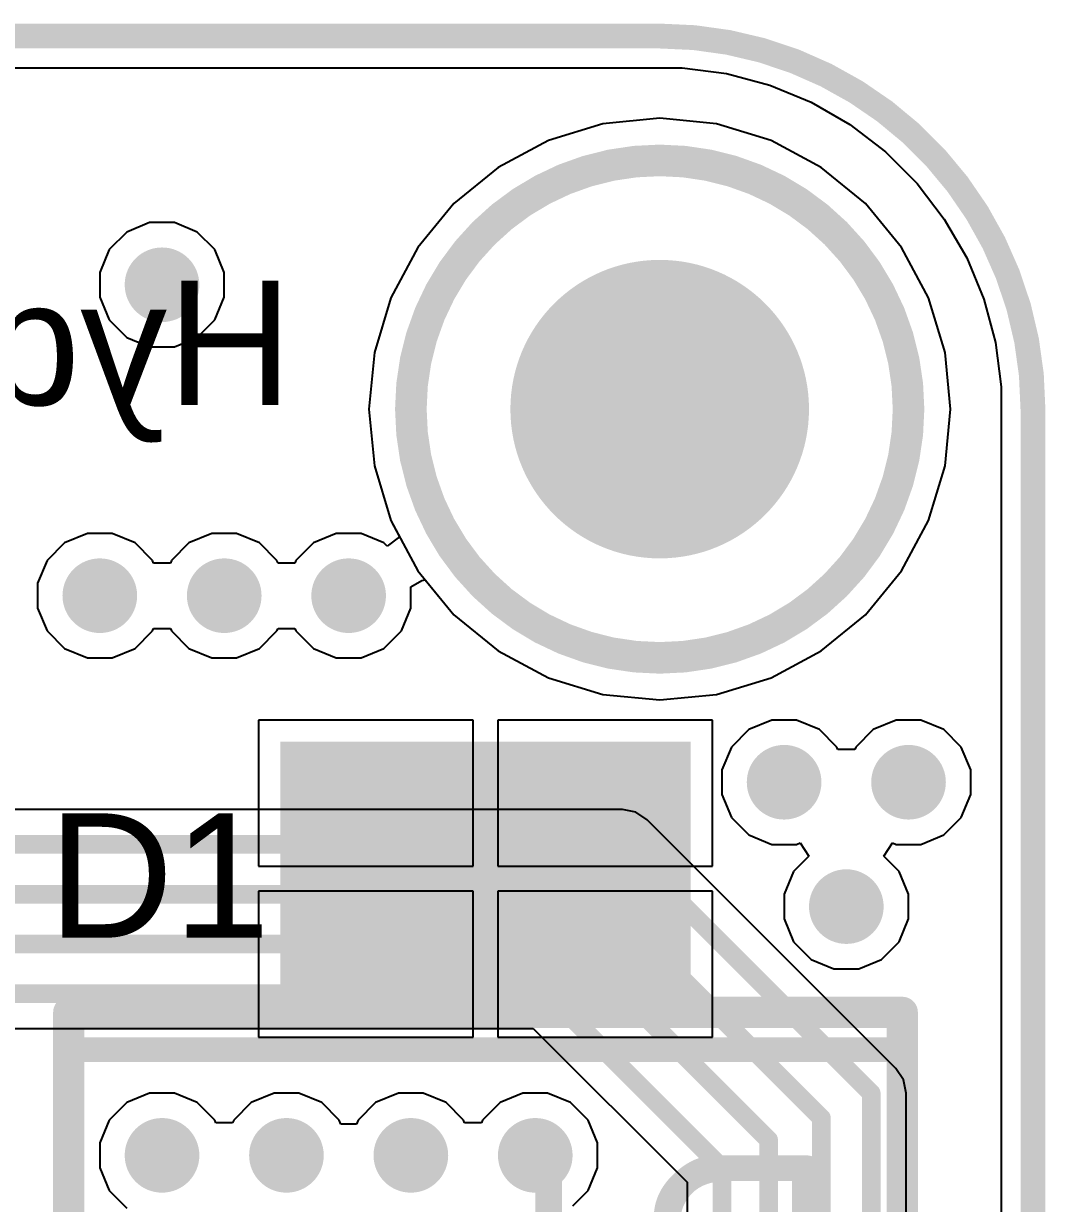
# Model space of a CAD drawing. Header units: inches. Extents: x -1.9 to 51.5, y -1.6 to 35.1.
# Drawn here: x 41.89 to 50.1, y 25.61 to 35.1 of the extents above; entities that cross this region are included whole.
import ezdxf

# ---------------------------------------------------------------- set-up
doc = ezdxf.new("R2010")
doc.units = ezdxf.units.IN
for name, color, linetype in [('Board Shape', 56, 'Continuous'), ('Bottom Layer', 76, 'Continuous'), ('Bottom Layer 1', 5, 'Continuous'), ('Bottom Overlay', 54, 'Continuous'), ('Bottom Solder', 6, 'Continuous'), ('Keep-Out Layer', 6, 'Continuous'), ('Mechanical 13', 56, 'Continuous'), ('Pad Holes', 156, 'Continuous'), ('Top Layer', 16, 'Continuous'), ('Top Layer 1', 1, 'Continuous'), ('Top Overlay', 2, 'Continuous'), ('Top Paste', 8, 'Continuous'), ('Top Solder', 216, 'Continuous'), ('Via Holes', 16, 'Continuous')]:
    doc.layers.add(name, color=color, linetype=linetype)
doc.styles.add('Arial', font='', dxfattribs={"height": 0.2})
doc.styles.add('GOST type B', font='', dxfattribs={"height": 0.2})
doc.styles.get('Arial').set_extended_font_data('Arial')
doc.styles.get('GOST type B').set_extended_font_data('GOST type B')

# ---------------------------------------------------------------- blocks, each defined once
blk = doc.blocks.new('SOT223_175')
at = {"layer": 'Top Layer 1'}
for points in [[(-4, 1.85), (-4, 2.75), (-1.85, 2.75), (-1.85, 1.85)], [(1.85, -1.625), (1.85, 1.625), (4, 1.625), (4, -1.625)], [(-4, -0.45), (-4, 0.45), (-1.85, 0.45), (-1.85, -0.45)], [(-4, -2.75), (-4, -1.85), (-1.85, -1.85), (-1.85, -2.75)]]:
    blk.add_hatch(color=1, dxfattribs=at).paths.add_polyline_path(points)
at = {"layer": 'Top Paste'}
for points in [[(-4, 1.85), (-4, 2.75), (-1.85, 2.75), (-1.85, 1.85)], [(1.85, -1.625), (1.85, 1.625), (4, 1.625), (4, -1.625)], [(-4, -0.45), (-4, 0.45), (-1.85, 0.45), (-1.85, -0.45)], [(-4, -2.75), (-4, -1.85), (-1.85, -1.85), (-1.85, -2.75)]]:
    blk.add_hatch(color=8, dxfattribs=at).paths.add_polyline_path(points)
at = {"layer": 'Top Solder'}
for points in [[(-4.025, 1.825), (-4.025, 2.775), (-1.825, 2.775), (-1.825, 1.825)], [(1.825, -1.65), (1.825, 1.65), (4.025, 1.65), (4.025, -1.65)], [(-4.025, -0.475), (-4.025, 0.475), (-1.825, 0.475), (-1.825, -0.475)], [(-4.025, -2.775), (-4.025, -1.825), (-1.825, -1.825), (-1.825, -2.775)]]:
    blk.add_hatch(color=216, dxfattribs=at).paths.add_polyline_path(points)
at = {"layer": 'Mechanical 13'}
for points in [[(-1.85, 3.35, 0.25, 0.25, 0), (1.85, 3.35, 0.25, 0.25, 0)], [(-1.85, 3.35, 0.25, 0.25, 0), (-1.85, -3.35, 0.25, 0.25, 0)], [(1.85, 3.35, 0.25, 0.25, 0), (1.85, -3.35, 0.25, 0.25, 0)], [(-1.85, -3.35, 0.25, 0.25, 0), (1.85, -3.35, 0.25, 0.25, 0)]]:
    blk.add_lwpolyline(points, format="xyseb", dxfattribs=at)
for points in [[(-1.9125, 3.35, 0.125, 0.125, 1), (-1.7875, 3.35, 0.125, 0.125, 1)], [(-1.9125, 3.35, 0.125, 0.125, 1), (-1.7875, 3.35, 0.125, 0.125, 1)], [(1.7875, 3.35, 0.125, 0.125, 1), (1.9125, 3.35, 0.125, 0.125, 1)], [(1.7875, 3.35, 0.125, 0.125, 1), (1.9125, 3.35, 0.125, 0.125, 1)], [(-1.9125, -3.35, 0.125, 0.125, 1), (-1.7875, -3.35, 0.125, 0.125, 1)], [(-1.9125, -3.35, 0.125, 0.125, 1), (-1.7875, -3.35, 0.125, 0.125, 1)], [(1.7875, -3.35, 0.125, 0.125, 1), (1.9125, -3.35, 0.125, 0.125, 1)], [(1.7875, -3.35, 0.125, 0.125, 1), (1.9125, -3.35, 0.125, 0.125, 1)]]:
    blk.add_lwpolyline(points, format="xyseb", close=True, dxfattribs=at)
at = {"layer": 'Top Overlay'}
for points in [[(-2.8, 3.3, 0.25, 0.25, 1), (-3.05, 3.3, 0.25, 0.25, 1)], [(-3.1125, 3.3, 0.125, 0.125, 1), (-2.9875, 3.3, 0.125, 0.125, 1)], [(-2.8625, 3.3, 0.125, 0.125, 1), (-2.7375, 3.3, 0.125, 0.125, 1)], [(-1.6, 3.35, 0.1, 0.1, 1), (-1.5, 3.35, 0.1, 0.1, 1)], [(-1.6, 3.35, 0.1, 0.1, 1), (-1.5, 3.35, 0.1, 0.1, 1)], [(1.5, 3.35, 0.1, 0.1, 1), (1.6, 3.35, 0.1, 0.1, 1)], [(1.5, 3.35, 0.1, 0.1, 1), (1.6, 3.35, 0.1, 0.1, 1)], [(-1.6, -3.35, 0.1, 0.1, 1), (-1.5, -3.35, 0.1, 0.1, 1)], [(-1.6, -3.35, 0.1, 0.1, 1), (-1.5, -3.35, 0.1, 0.1, 1)], [(1.5, -3.35, 0.1, 0.1, 1), (1.6, -3.35, 0.1, 0.1, 1)], [(1.5, -3.35, 0.1, 0.1, 1), (1.6, -3.35, 0.1, 0.1, 1)]]:
    blk.add_lwpolyline(points, format="xyseb", close=True, dxfattribs=at)
for points in [[(-1.55, 3.35, 0.2, 0.2, 0), (1.55, 3.35, 0.2, 0.2, 0)], [(-1.55, 3.35, 0.2, 0.2, 0), (-1.55, -3.35, 0.2, 0.2, 0)], [(1.55, 3.35, 0.2, 0.2, 0), (1.55, -3.35, 0.2, 0.2, 0)], [(-1.55, -3.35, 0.2, 0.2, 0), (1.55, -3.35, 0.2, 0.2, 0)]]:
    blk.add_lwpolyline(points, format="xyseb", dxfattribs=at)
at = {"layer": 'Mechanical 13', "style": 'GOST type B'}
blk.add_text('D1', height=2.15, rotation=90, dxfattribs=at).set_placement((0.7, -2.9))

msp = doc.modelspace()

# ---------------------------------------------------------------- hatches: boundary and pattern name
at = {"layer": 'Bottom Layer'}
h = msp.add_hatch(color=76, dxfattribs=at)
edge = h.paths.add_edge_path()
edge.add_arc((43, 33), 0.3, 0, 360)
h = msp.add_hatch(color=76, dxfattribs=at)
edge = h.paths.add_edge_path()
edge.add_arc((42.5, 30.5), 0.3, 0, 360)
h = msp.add_hatch(color=76, dxfattribs=at)
edge = h.paths.add_edge_path()
edge.add_arc((43.5, 30.5), 0.3, 0, 360)
h = msp.add_hatch(color=76, dxfattribs=at)
edge = h.paths.add_edge_path()
edge.add_arc((44.5, 30.5), 0.3, 0, 360)
h = msp.add_hatch(color=76, dxfattribs=at)
edge = h.paths.add_edge_path()
edge.add_arc((48, 29), 0.3, 0, 360)
h = msp.add_hatch(color=76, dxfattribs=at)
edge = h.paths.add_edge_path()
edge.add_arc((49, 29), 0.3, 0, 360)
h = msp.add_hatch(color=76, dxfattribs=at)
edge = h.paths.add_edge_path()
edge.add_arc((48.5, 28), 0.3, 0, 360)
h = msp.add_hatch(color=76, dxfattribs=at)
edge = h.paths.add_edge_path()
edge.add_arc((43, 26), 0.3, 0, 360)
h = msp.add_hatch(color=76, dxfattribs=at)
edge = h.paths.add_edge_path()
edge.add_arc((44, 26), 0.3, 0, 360)
h = msp.add_hatch(color=76, dxfattribs=at)
edge = h.paths.add_edge_path()
edge.add_arc((45, 26), 0.3, 0, 360)
h = msp.add_hatch(color=76, dxfattribs=at)
edge = h.paths.add_edge_path()
edge.add_arc((46, 26), 0.3, 0, 360)
at = {"layer": 'Bottom Layer 1'}
h = msp.add_hatch(color=5, dxfattribs=at)
edge = h.paths.add_edge_path()
edge.add_arc((43, 33), 0.3, 0, 360)
h = msp.add_hatch(color=5, dxfattribs=at)
edge = h.paths.add_edge_path()
edge.add_arc((42.5, 30.5), 0.3, 0, 360)
h = msp.add_hatch(color=5, dxfattribs=at)
edge = h.paths.add_edge_path()
edge.add_arc((43.5, 30.5), 0.3, 0, 360)
h = msp.add_hatch(color=5, dxfattribs=at)
edge = h.paths.add_edge_path()
edge.add_arc((44.5, 30.5), 0.3, 0, 360)
h = msp.add_hatch(color=5, dxfattribs=at)
edge = h.paths.add_edge_path()
edge.add_arc((48, 29), 0.3, 0, 360)
h = msp.add_hatch(color=5, dxfattribs=at)
edge = h.paths.add_edge_path()
edge.add_arc((49, 29), 0.3, 0, 360)
h = msp.add_hatch(color=5, dxfattribs=at)
edge = h.paths.add_edge_path()
edge.add_arc((48.5, 28), 0.3, 0, 360)
h = msp.add_hatch(color=5, dxfattribs=at)
edge = h.paths.add_edge_path()
edge.add_arc((43, 26), 0.3, 0, 360)
h = msp.add_hatch(color=5, dxfattribs=at)
edge = h.paths.add_edge_path()
edge.add_arc((44, 26), 0.3, 0, 360)
h = msp.add_hatch(color=5, dxfattribs=at)
edge = h.paths.add_edge_path()
edge.add_arc((45, 26), 0.3, 0, 360)
h = msp.add_hatch(color=5, dxfattribs=at)
edge = h.paths.add_edge_path()
edge.add_arc((46, 26), 0.3, 0, 360)
at = {"layer": 'Bottom Solder'}
h = msp.add_hatch(color=6, dxfattribs=at)
edge = h.paths.add_edge_path()
edge.add_arc((47, 32), 1.2, 0, 360)
at = {"layer": 'Pad Holes'}
h = msp.add_hatch(color=7, dxfattribs=at)
edge = h.paths.add_edge_path()
edge.add_arc((47, 32), 1.1, 0, 360)
at = {"layer": 'Top Layer'}
h = msp.add_hatch(color=16, dxfattribs=at)
edge = h.paths.add_edge_path()
edge.add_arc((43, 33), 0.3, 0, 360)
h = msp.add_hatch(color=16, dxfattribs=at)
edge = h.paths.add_edge_path()
edge.add_arc((42.5, 30.5), 0.3, 0, 360)
h = msp.add_hatch(color=16, dxfattribs=at)
edge = h.paths.add_edge_path()
edge.add_arc((43.5, 30.5), 0.3, 0, 360)
h = msp.add_hatch(color=16, dxfattribs=at)
edge = h.paths.add_edge_path()
edge.add_arc((44.5, 30.5), 0.3, 0, 360)
h = msp.add_hatch(color=16, dxfattribs=at)
edge = h.paths.add_edge_path()
edge.add_arc((48, 29), 0.3, 0, 360)
h = msp.add_hatch(color=16, dxfattribs=at)
edge = h.paths.add_edge_path()
edge.add_arc((49, 29), 0.3, 0, 360)
h = msp.add_hatch(color=16, dxfattribs=at)
edge = h.paths.add_edge_path()
edge.add_arc((48.5, 28), 0.3, 0, 360)
h = msp.add_hatch(color=16, dxfattribs=at)
edge = h.paths.add_edge_path()
edge.add_arc((43, 26), 0.3, 0, 360)
h = msp.add_hatch(color=16, dxfattribs=at)
edge = h.paths.add_edge_path()
edge.add_arc((44, 26), 0.3, 0, 360)
h = msp.add_hatch(color=16, dxfattribs=at)
edge = h.paths.add_edge_path()
edge.add_arc((45, 26), 0.3, 0, 360)
h = msp.add_hatch(color=16, dxfattribs=at)
edge = h.paths.add_edge_path()
edge.add_arc((46, 26), 0.3, 0, 360)
at = {"layer": 'Top Layer 1'}
h = msp.add_hatch(color=1, dxfattribs=at)
edge = h.paths.add_edge_path()
edge.add_arc((43, 33), 0.3, 0, 360)
h = msp.add_hatch(color=1, dxfattribs=at)
edge = h.paths.add_edge_path()
edge.add_arc((42.5, 30.5), 0.3, 0, 360)
h = msp.add_hatch(color=1, dxfattribs=at)
edge = h.paths.add_edge_path()
edge.add_arc((43.5, 30.5), 0.3, 0, 360)
h = msp.add_hatch(color=1, dxfattribs=at)
edge = h.paths.add_edge_path()
edge.add_arc((44.5, 30.5), 0.3, 0, 360)
h = msp.add_hatch(color=1, dxfattribs=at)
edge = h.paths.add_edge_path()
edge.add_arc((48, 29), 0.3, 0, 360)
h = msp.add_hatch(color=1, dxfattribs=at)
edge = h.paths.add_edge_path()
edge.add_arc((49, 29), 0.3, 0, 360)
h = msp.add_hatch(color=1, dxfattribs=at)
edge = h.paths.add_edge_path()
edge.add_arc((48.5, 28), 0.3, 0, 360)
h = msp.add_hatch(color=1, dxfattribs=at)
edge = h.paths.add_edge_path()
edge.add_arc((43, 26), 0.3, 0, 360)
h = msp.add_hatch(color=1, dxfattribs=at)
edge = h.paths.add_edge_path()
edge.add_arc((44, 26), 0.3, 0, 360)
h = msp.add_hatch(color=1, dxfattribs=at)
edge = h.paths.add_edge_path()
edge.add_arc((45, 26), 0.3, 0, 360)
h = msp.add_hatch(color=1, dxfattribs=at)
edge = h.paths.add_edge_path()
edge.add_arc((46, 26), 0.3, 0, 360)
at = {"layer": 'Top Solder'}
h = msp.add_hatch(color=216, dxfattribs=at)
edge = h.paths.add_edge_path()
edge.add_arc((47, 32), 1.2, 0, 360)
at = {"layer": 'Via Holes'}
h = msp.add_hatch(color=7, dxfattribs=at)
edge = h.paths.add_edge_path()
edge.add_arc((43, 33), 0.15, 0, 360)
h = msp.add_hatch(color=7, dxfattribs=at)
edge = h.paths.add_edge_path()
edge.add_arc((42.5, 30.5), 0.15, 0, 360)
h = msp.add_hatch(color=7, dxfattribs=at)
edge = h.paths.add_edge_path()
edge.add_arc((43.5, 30.5), 0.15, 0, 360)
h = msp.add_hatch(color=7, dxfattribs=at)
edge = h.paths.add_edge_path()
edge.add_arc((44.5, 30.5), 0.15, 0, 360)
h = msp.add_hatch(color=7, dxfattribs=at)
edge = h.paths.add_edge_path()
edge.add_arc((48, 29), 0.15, 0, 360)
h = msp.add_hatch(color=7, dxfattribs=at)
edge = h.paths.add_edge_path()
edge.add_arc((49, 29), 0.15, 0, 360)
h = msp.add_hatch(color=7, dxfattribs=at)
edge = h.paths.add_edge_path()
edge.add_arc((48.5, 28), 0.15, 0, 360)
h = msp.add_hatch(color=7, dxfattribs=at)
edge = h.paths.add_edge_path()
edge.add_arc((43, 26), 0.15, 0, 360)
h = msp.add_hatch(color=7, dxfattribs=at)
edge = h.paths.add_edge_path()
edge.add_arc((44, 26), 0.15, 0, 360)
h = msp.add_hatch(color=7, dxfattribs=at)
edge = h.paths.add_edge_path()
edge.add_arc((45, 26), 0.15, 0, 360)
h = msp.add_hatch(color=7, dxfattribs=at)
edge = h.paths.add_edge_path()
edge.add_arc((46, 26), 0.15, 0, 360)

# ---------------------------------------------------------------- linework, layer by layer
at = {"layer": 'Board Shape'}
for points in [[(3, 35, 0.2, 0.2, 0), (47, 35, 0.2, 0.2, 0)], [(47, 35, 0.2, 0.2, -0.414214), (50, 32, 0.2, 0.2, 0)], [(50, 3, 0.2, 0.2, 0), (50, 32, 0.2, 0.2, 0)]]:
    msp.add_lwpolyline(points, format="xyseb", dxfattribs=at)
for points in [[(46.95, 35, 0.1, 0.1, 1), (47.05, 35, 0.1, 0.1, 1)], [(46.95, 35, 0.1, 0.1, 1), (47.05, 35, 0.1, 0.1, 1)], [(49.95, 32, 0.1, 0.1, 1), (50.05, 32, 0.1, 0.1, 1)], [(49.95, 32, 0.1, 0.1, 1), (50.05, 32, 0.1, 0.1, 1)]]:
    msp.add_lwpolyline(points, format="xyseb", close=True, dxfattribs=at)
at = {"layer": 'Bottom Layer'}
for p, q in [((3, 34.7451), (47, 34.7451)), ((47, 34.7451), (47.1799, 34.7451)), ((47.1799, 34.7451), (47.5367, 34.6981)), ((47.5367, 34.6981), (47.8843, 34.605)), ((47.8843, 34.605), (48.2167, 34.4673)), ((48.2167, 34.4673), (48.5284, 34.2874)), ((46.5438, 34.2933), (46.1052, 34.1603)), ((47, 34.3383), (46.5438, 34.2933)), ((47.4562, 34.2933), (47, 34.3383)), ((47.8948, 34.1603), (47.4562, 34.2933)), ((48.5284, 34.2874), (48.8139, 34.0683)), ((46.1052, 34.1603), (45.7009, 33.9442)), ((48.2991, 33.9442), (47.8948, 34.1603)), ((48.8139, 34.0683), (49.0683, 33.8139)), ((45.7009, 33.9442), (45.3466, 33.6534)), ((48.6534, 33.6534), (48.2991, 33.9442)), ((49.0683, 33.8139), (49.2874, 33.5284)), ((45.3466, 33.6534), (45.0558, 33.2991)), ((48.9442, 33.2991), (48.6534, 33.6534)), ((42.9006, 33.5), (42.7168, 33.4239)), ((43.0995, 33.5), (42.9006, 33.5)), ((43.2833, 33.4239), (43.0995, 33.5)), ((49.2874, 33.5284), (49.4673, 33.2167)), ((42.7168, 33.4239), (42.5762, 33.2833)), ((43.4239, 33.2833), (43.2833, 33.4239)), ((45.0558, 33.2991), (44.8397, 32.8948)), ((49.1603, 32.8948), (48.9442, 33.2991)), ((42.5762, 33.2833), (42.5, 33.0995)), ((43.5, 33.0995), (43.4239, 33.2833)), ((49.4673, 33.2167), (49.605, 32.8843)), ((42.5, 33.0995), (42.5, 32.9006)), ((43.5, 32.9006), (43.5, 33.0995)), ((42.5, 32.9006), (42.5762, 32.7168)), ((43.4239, 32.7168), (43.5, 32.9006)), ((44.8397, 32.8948), (44.7067, 32.4562)), ((49.2933, 32.4562), (49.1603, 32.8948)), ((49.605, 32.8843), (49.6981, 32.5367)), ((42.5762, 32.7168), (42.7168, 32.5762)), ((43.2833, 32.5762), (43.4239, 32.7168)), ((42.7168, 32.5762), (42.9006, 32.5)), ((43.0995, 32.5), (43.2833, 32.5762)), ((42.9006, 32.5), (43.0995, 32.5)), ((44.7067, 32.4562), (44.6617, 32)), ((49.3383, 32), (49.2933, 32.4562)), ((49.6981, 32.5367), (49.7451, 32.1799)), ((49.7451, 32.1799), (49.7451, 32)), ((44.6617, 32), (44.7067, 31.5438)), ((49.2933, 31.5438), (49.3383, 32)), ((49.7451, 32), (49.7451, 3)), ((44.7067, 31.5438), (44.8397, 31.1052)), ((49.1603, 31.1052), (49.2933, 31.5438)), ((44.8397, 31.1052), (44.9098, 30.9741)), ((48.9442, 30.7009), (49.1603, 31.1052)), ((42.4005, 31), (42.2168, 30.9239)), ((42.5995, 31), (42.4005, 31)), ((42.7832, 30.9239), (42.5995, 31)), ((43.4005, 31), (43.2168, 30.9239)), ((43.5995, 31), (43.4005, 31)), ((43.7832, 30.9239), (43.5995, 31)), ((44.4005, 31), (44.2168, 30.9239)), ((44.5995, 31), (44.4005, 31)), ((44.7832, 30.9239), (44.5995, 31)), ((44.9098, 30.9741), (44.8083, 30.8988)), ((42.2168, 30.9239), (42.0761, 30.7832)), ((42.9239, 30.7832), (42.7832, 30.9239)), ((43.2168, 30.9239), (43.0761, 30.7832)), ((43.9239, 30.7832), (43.7832, 30.9239)), ((44.2168, 30.9239), (44.0761, 30.7832)), ((44.8083, 30.8988), (44.7832, 30.9239)), ((42.0761, 30.7832), (42, 30.5995)), ((42.9323, 30.7628), (42.9239, 30.7832)), ((43.0677, 30.7628), (42.9323, 30.7628)), ((43.0761, 30.7832), (43.0677, 30.7628)), ((43.9323, 30.7628), (43.9239, 30.7832)), ((44.0677, 30.7628), (43.9323, 30.7628)), ((44.0761, 30.7832), (44.0677, 30.7628)), ((48.6534, 30.3466), (48.9442, 30.7009)), ((42, 30.5995), (42, 30.4005)), ((45, 30.5719), (45.088, 30.6214)), ((45, 30.4005), (45, 30.5719)), ((45.088, 30.6214), (45.1155, 30.6282)), ((45.1155, 30.6282), (45.3466, 30.3466)), ((42, 30.4005), (42.0761, 30.2168)), ((44.9239, 30.2168), (45, 30.4005)), ((45.3466, 30.3466), (45.7009, 30.0558)), ((48.2991, 30.0558), (48.6534, 30.3466)), ((42.0761, 30.2168), (42.2168, 30.0761)), ((42.7832, 30.0761), (42.9239, 30.2168)), ((42.9239, 30.2168), (42.9323, 30.2372)), ((42.9323, 30.2372), (43.0677, 30.2372)), ((43.0677, 30.2372), (43.0761, 30.2168)), ((43.0761, 30.2168), (43.2168, 30.0761)), ((43.7832, 30.0761), (43.9239, 30.2168)), ((43.9239, 30.2168), (43.9323, 30.2372)), ((43.9323, 30.2372), (44.0677, 30.2372)), ((44.0677, 30.2372), (44.0761, 30.2168)), ((44.0761, 30.2168), (44.2168, 30.0761)), ((44.7832, 30.0761), (44.9239, 30.2168)), ((42.2168, 30.0761), (42.4005, 30)), ((42.5995, 30), (42.7832, 30.0761)), ((43.2168, 30.0761), (43.4005, 30)), ((43.5995, 30), (43.7832, 30.0761)), ((44.2168, 30.0761), (44.4005, 30)), ((44.5995, 30), (44.7832, 30.0761)), ((42.4005, 30), (42.5995, 30)), ((43.4005, 30), (43.5995, 30)), ((44.4005, 30), (44.5995, 30)), ((45.7009, 30.0558), (46.1052, 29.8397)), ((47.8948, 29.8397), (48.2991, 30.0558)), ((46.1052, 29.8397), (46.5438, 29.7067)), ((47.4562, 29.7067), (47.8948, 29.8397)), ((46.5438, 29.7067), (47, 29.6617)), ((47, 29.6617), (47.4562, 29.7067)), ((47.7168, 29.4239), (47.5761, 29.2832)), ((47.9005, 29.5), (47.7168, 29.4239)), ((48.0995, 29.5), (47.9005, 29.5)), ((48.2832, 29.4239), (48.0995, 29.5)), ((48.4239, 29.2832), (48.2832, 29.4239)), ((48.7168, 29.4239), (48.5761, 29.2832)), ((48.9005, 29.5), (48.7168, 29.4239)), ((49.0995, 29.5), (48.9005, 29.5)), ((49.2832, 29.4239), (49.0995, 29.5)), ((49.4239, 29.2832), (49.2832, 29.4239)), ((47.5761, 29.2832), (47.5, 29.0995)), ((48.4323, 29.2628), (48.4239, 29.2832)), ((48.5677, 29.2628), (48.4323, 29.2628)), ((48.5761, 29.2832), (48.5677, 29.2628)), ((49.5, 29.0995), (49.4239, 29.2832)), ((47.5, 29.0995), (47.5, 28.9005)), ((49.5, 28.9005), (49.5, 29.0995)), ((47.5, 28.9005), (47.5761, 28.7168)), ((49.4239, 28.7168), (49.5, 28.9005)), ((47.5761, 28.7168), (47.7168, 28.5761)), ((49.2832, 28.5761), (49.4239, 28.7168)), ((47.7168, 28.5761), (47.9005, 28.5)), ((49.0995, 28.5), (49.2832, 28.5761)), ((47.9005, 28.5), (48.0995, 28.5)), ((48.0995, 28.5), (48.1279, 28.5118)), ((48.1279, 28.5118), (48.1987, 28.4058)), ((48.8013, 28.4058), (48.8721, 28.5118)), ((48.8721, 28.5118), (48.9005, 28.5)), ((48.9005, 28.5), (49.0995, 28.5)), ((48.1987, 28.4058), (48.0761, 28.2832)), ((48.9239, 28.2832), (48.8013, 28.4058)), ((48.0761, 28.2832), (48, 28.0995)), ((49, 28.0995), (48.9239, 28.2832)), ((48, 28.0995), (48, 27.9005)), ((49, 27.9005), (49, 28.0995)), ((48, 27.9005), (48.0761, 27.7168)), ((48.9239, 27.7168), (49, 27.9005)), ((48.0761, 27.7168), (48.2168, 27.5761)), ((48.7832, 27.5761), (48.9239, 27.7168)), ((48.2168, 27.5761), (48.4005, 27.5)), ((48.5995, 27.5), (48.7832, 27.5761)), ((48.4005, 27.5), (48.5995, 27.5)), ((42.9005, 26.5), (42.7168, 26.4239)), ((43.0995, 26.5), (42.9005, 26.5)), ((43.2832, 26.4239), (43.0995, 26.5)), ((43.9005, 26.5), (43.7168, 26.4239)), ((44.0995, 26.5), (43.9005, 26.5)), ((44.2832, 26.4239), (44.0995, 26.5)), ((44.9005, 26.5), (44.7168, 26.4239)), ((45.0995, 26.5), (44.9005, 26.5)), ((45.2832, 26.4239), (45.0995, 26.5)), ((45.9005, 26.5), (45.7168, 26.4239)), ((46.0995, 26.5), (45.9005, 26.5)), ((46.2832, 26.4239), (46.0995, 26.5)), ((42.7168, 26.4239), (42.5761, 26.2832)), ((43.4239, 26.2832), (43.2832, 26.4239)), ((43.7168, 26.4239), (43.5761, 26.2832)), ((44.4239, 26.2832), (44.2832, 26.4239)), ((44.7168, 26.4239), (44.5761, 26.2832)), ((45.4239, 26.2832), (45.2832, 26.4239)), ((45.7168, 26.4239), (45.5761, 26.2832)), ((46.4239, 26.2832), (46.2832, 26.4239)), ((42.5761, 26.2832), (42.5, 26.0995)), ((43.4323, 26.2628), (43.4239, 26.2832)), ((43.5761, 26.2832), (43.5677, 26.2628)), ((44.4375, 26.2503), (44.4239, 26.2832)), ((44.5761, 26.2832), (44.5625, 26.2503)), ((45.4323, 26.2628), (45.4239, 26.2832)), ((45.5761, 26.2832), (45.5677, 26.2628)), ((46.5, 26.0995), (46.4239, 26.2832)), ((43.5677, 26.2628), (43.4323, 26.2628)), ((44.5625, 26.2503), (44.4375, 26.2503)), ((45.5677, 26.2628), (45.4323, 26.2628)), ((42.5, 26.0995), (42.5, 25.9005)), ((46.5, 25.9005), (46.5, 26.0995)), ((42.5, 25.9005), (42.5761, 25.7168)), ((46.4239, 25.7168), (46.5, 25.9005)), ((42.5761, 25.7168), (42.7168, 25.5761)), ((46.3013, 25.5942), (46.4239, 25.7168))]:
    msp.add_line(p, q, dxfattribs=at)
at = {"layer": 'Bottom Layer 1'}
for p, q in [((3, 34.7451), (47, 34.7451)), ((47, 34.7451), (47.1799, 34.7451)), ((47.1799, 34.7451), (47.5367, 34.6981)), ((47.5367, 34.6981), (47.8843, 34.605)), ((47.8843, 34.605), (48.2167, 34.4673)), ((48.2167, 34.4673), (48.5284, 34.2874)), ((46.5438, 34.2933), (46.1052, 34.1603)), ((47, 34.3383), (46.5438, 34.2933)), ((47.4562, 34.2933), (47, 34.3383)), ((47.8948, 34.1603), (47.4562, 34.2933)), ((48.5284, 34.2874), (48.8139, 34.0683)), ((46.1052, 34.1603), (45.7009, 33.9442)), ((48.2991, 33.9442), (47.8948, 34.1603)), ((48.8139, 34.0683), (49.0683, 33.8139)), ((45.7009, 33.9442), (45.3466, 33.6534)), ((48.6534, 33.6534), (48.2991, 33.9442)), ((49.0683, 33.8139), (49.2874, 33.5284)), ((45.3466, 33.6534), (45.0558, 33.2991)), ((48.9442, 33.2991), (48.6534, 33.6534)), ((49.2874, 33.5284), (49.4673, 33.2167)), ((45.0558, 33.2991), (44.8397, 32.8948)), ((49.1603, 32.8948), (48.9442, 33.2991)), ((49.4673, 33.2167), (49.605, 32.8843)), ((44.8397, 32.8948), (44.7067, 32.4562)), ((49.2933, 32.4562), (49.1603, 32.8948)), ((49.605, 32.8843), (49.6981, 32.5367)), ((44.7067, 32.4562), (44.6617, 32)), ((49.3383, 32), (49.2933, 32.4562)), ((49.6981, 32.5367), (49.7451, 32.1799)), ((49.7451, 32.1799), (49.7451, 32)), ((44.6617, 32), (44.7067, 31.5438)), ((49.2933, 31.5438), (49.3383, 32)), ((49.7451, 32), (49.7451, 3)), ((44.7067, 31.5438), (44.8397, 31.1052)), ((49.1603, 31.1052), (49.2933, 31.5438)), ((44.8397, 31.1052), (45.0558, 30.7009)), ((48.9442, 30.7009), (49.1603, 31.1052)), ((45.0558, 30.7009), (45.3466, 30.3466)), ((48.6534, 30.3466), (48.9442, 30.7009)), ((45.3466, 30.3466), (45.7009, 30.0558)), ((48.2991, 30.0558), (48.6534, 30.3466)), ((45.7009, 30.0558), (46.1052, 29.8397)), ((47.8948, 29.8397), (48.2991, 30.0558)), ((46.1052, 29.8397), (46.5438, 29.7067)), ((47.4562, 29.7067), (47.8948, 29.8397)), ((46.5438, 29.7067), (47, 29.6617)), ((47, 29.6617), (47.4562, 29.7067)), ((46.7, 28.7804), (41.4911, 28.7804)), ((46.8073, 28.759), (46.7, 28.7804)), ((46.8983, 28.6983), (46.8073, 28.759)), ((48.8983, 26.6983), (46.8983, 28.6983)), ((39.5179, 27.0196), (45.9839, 27.0196)), ((45.9839, 27.0196), (47.2196, 25.7839)), ((48.959, 26.6073), (48.8983, 26.6983)), ((48.9804, 26.5), (48.959, 26.6073)), ((48.9804, 20.7), (48.9804, 26.5)), ((47.2196, 25.7839), (47.2196, 23.7008))]:
    msp.add_line(p, q, dxfattribs=at)
for points in [[(41.375, 28.5, 0.15, 0.15, 0), (46.7, 28.5, 0.15, 0.15, 0)], [(46.7, 28.5, 0.15, 0.15, 0), (48.7, 26.5, 0.15, 0.15, 0)], [(40.7929, 28.1, 0.15, 0.15, 0), (46.5, 28.1, 0.15, 0.15, 0)], [(46.5, 28.1, 0.15, 0.15, 0), (48.3, 26.3, 0.15, 0.15, 0)], [(39.825, 27.7, 0.15, 0.15, 0), (46.3, 27.7, 0.15, 0.15, 0)], [(46.3, 27.7, 0.15, 0.15, 0), (47.875, 26.125, 0.15, 0.15, 0)], [(39.5179, 27.3, 0.15, 0.15, 0), (46.1, 27.3, 0.15, 0.15, 0)], [(46.1, 27.3, 0.15, 0.15, 0), (47.5, 25.9, 0.15, 0.15, 0)], [(48.7, 20.7, 0.15, 0.15, 0), (48.7, 26.5, 0.15, 0.15, 0)], [(48.3, 20.8, 0.15, 0.15, 0), (48.3, 26.3, 0.15, 0.15, 0)], [(47.875, 20.875, 0.15, 0.15, 0), (47.875, 26.125, 0.15, 0.15, 0)], [(47.5, 21, 0.15, 0.15, 0), (47.5, 25.9, 0.15, 0.15, 0)]]:
    msp.add_lwpolyline(points, format="xyseb", dxfattribs=at)
for points in [[(46.6625, 28.5, 0.075, 0.075, 1), (46.7375, 28.5, 0.075, 0.075, 1)], [(46.6625, 28.5, 0.075, 0.075, 1), (46.7375, 28.5, 0.075, 0.075, 1)], [(46.4625, 28.1, 0.075, 0.075, 1), (46.5375, 28.1, 0.075, 0.075, 1)], [(46.4625, 28.1, 0.075, 0.075, 1), (46.5375, 28.1, 0.075, 0.075, 1)], [(46.2625, 27.7, 0.075, 0.075, 1), (46.3375, 27.7, 0.075, 0.075, 1)], [(46.2625, 27.7, 0.075, 0.075, 1), (46.3375, 27.7, 0.075, 0.075, 1)], [(46.0625, 27.3, 0.075, 0.075, 1), (46.1375, 27.3, 0.075, 0.075, 1)], [(46.0625, 27.3, 0.075, 0.075, 1), (46.1375, 27.3, 0.075, 0.075, 1)], [(48.6625, 26.5, 0.075, 0.075, 1), (48.7375, 26.5, 0.075, 0.075, 1)], [(48.6625, 26.5, 0.075, 0.075, 1), (48.7375, 26.5, 0.075, 0.075, 1)], [(48.2625, 26.3, 0.075, 0.075, 1), (48.3375, 26.3, 0.075, 0.075, 1)], [(48.2625, 26.3, 0.075, 0.075, 1), (48.3375, 26.3, 0.075, 0.075, 1)], [(47.8375, 26.125, 0.075, 0.075, 1), (47.9125, 26.125, 0.075, 0.075, 1)], [(47.8375, 26.125, 0.075, 0.075, 1), (47.9125, 26.125, 0.075, 0.075, 1)], [(47.4625, 25.9, 0.075, 0.075, 1), (47.5375, 25.9, 0.075, 0.075, 1)], [(47.4625, 25.9, 0.075, 0.075, 1), (47.5375, 25.9, 0.075, 0.075, 1)]]:
    msp.add_lwpolyline(points, format="xyseb", close=True, dxfattribs=at)
at = {"layer": 'Keep-Out Layer'}
for points in [[(49, 32, 0.254, 0.254, 1), (45, 32, 0.254, 0.254, 1)], [(44.9365, 32, 0.127, 0.127, 1), (45.0635, 32, 0.127, 0.127, 1)], [(48.9365, 32, 0.127, 0.127, 1), (49.0635, 32, 0.127, 0.127, 1)]]:
    msp.add_lwpolyline(points, format="xyseb", close=True, dxfattribs=at)
at = {"layer": 'Top Layer'}
for p, q in [((3, 34.7451), (47, 34.7451)), ((47, 34.7451), (47.1799, 34.7451)), ((47.1799, 34.7451), (47.5367, 34.6981)), ((47.5367, 34.6981), (47.8843, 34.605)), ((47.8843, 34.605), (48.2167, 34.4673)), ((48.2167, 34.4673), (48.5284, 34.2874)), ((46.5438, 34.2933), (46.1052, 34.1603)), ((47, 34.3383), (46.5438, 34.2933)), ((47.4562, 34.2933), (47, 34.3383)), ((47.8948, 34.1603), (47.4562, 34.2933)), ((48.5284, 34.2874), (48.8139, 34.0683)), ((46.1052, 34.1603), (45.7009, 33.9442)), ((48.2991, 33.9442), (47.8948, 34.1603)), ((48.8139, 34.0683), (49.0683, 33.8139)), ((45.7009, 33.9442), (45.3466, 33.6534)), ((48.6534, 33.6534), (48.2991, 33.9442)), ((49.0683, 33.8139), (49.2874, 33.5284)), ((45.3466, 33.6534), (45.0558, 33.2991)), ((48.9442, 33.2991), (48.6534, 33.6534)), ((42.9006, 33.5), (42.7168, 33.4239)), ((43.0995, 33.5), (42.9006, 33.5)), ((43.2833, 33.4239), (43.0995, 33.5)), ((49.2874, 33.5284), (49.4673, 33.2167)), ((42.7168, 33.4239), (42.5762, 33.2833)), ((43.4239, 33.2833), (43.2833, 33.4239)), ((45.0558, 33.2991), (44.8397, 32.8948)), ((49.1603, 32.8948), (48.9442, 33.2991)), ((42.5762, 33.2833), (42.5, 33.0995)), ((43.5, 33.0995), (43.4239, 33.2833)), ((49.4673, 33.2167), (49.605, 32.8843)), ((42.5, 33.0995), (42.5, 32.9006)), ((43.5, 32.9006), (43.5, 33.0995)), ((42.5, 32.9006), (42.5762, 32.7168)), ((43.4239, 32.7168), (43.5, 32.9006)), ((44.8397, 32.8948), (44.7067, 32.4562)), ((49.2933, 32.4562), (49.1603, 32.8948)), ((49.605, 32.8843), (49.6981, 32.5367)), ((42.5762, 32.7168), (42.7168, 32.5762)), ((43.2833, 32.5762), (43.4239, 32.7168)), ((42.7168, 32.5762), (42.9006, 32.5)), ((43.0995, 32.5), (43.2833, 32.5762)), ((42.9006, 32.5), (43.0995, 32.5)), ((44.7067, 32.4562), (44.6617, 32)), ((49.3383, 32), (49.2933, 32.4562)), ((49.6981, 32.5367), (49.7451, 32.1799)), ((49.7451, 32.1799), (49.7451, 32)), ((44.6617, 32), (44.7067, 31.5438)), ((49.2933, 31.5438), (49.3383, 32)), ((49.7451, 32), (49.7451, 3)), ((44.7067, 31.5438), (44.8397, 31.1052)), ((49.1603, 31.1052), (49.2933, 31.5438)), ((44.8397, 31.1052), (44.9098, 30.9741)), ((48.9442, 30.7009), (49.1603, 31.1052)), ((42.4005, 31), (42.2168, 30.9239)), ((42.5995, 31), (42.4005, 31)), ((42.7832, 30.9239), (42.5995, 31)), ((43.4005, 31), (43.2168, 30.9239)), ((43.5995, 31), (43.4005, 31)), ((43.7832, 30.9239), (43.5995, 31)), ((44.4005, 31), (44.2168, 30.9239)), ((44.5995, 31), (44.4005, 31)), ((44.7832, 30.9239), (44.5995, 31)), ((44.9098, 30.9741), (44.8083, 30.8988)), ((42.2168, 30.9239), (42.0761, 30.7832)), ((42.9239, 30.7832), (42.7832, 30.9239)), ((43.2168, 30.9239), (43.0761, 30.7832)), ((43.9239, 30.7832), (43.7832, 30.9239)), ((44.2168, 30.9239), (44.0761, 30.7832)), ((44.8083, 30.8988), (44.7832, 30.9239)), ((42.0761, 30.7832), (42, 30.5995)), ((42.9323, 30.7628), (42.9239, 30.7832)), ((43.0677, 30.7628), (42.9323, 30.7628)), ((43.0761, 30.7832), (43.0677, 30.7628)), ((43.9323, 30.7628), (43.9239, 30.7832)), ((44.0677, 30.7628), (43.9323, 30.7628)), ((44.0761, 30.7832), (44.0677, 30.7628)), ((48.6534, 30.3466), (48.9442, 30.7009)), ((42, 30.5995), (42, 30.4005)), ((45, 30.5719), (45.088, 30.6214)), ((45, 30.4005), (45, 30.5719)), ((45.088, 30.6214), (45.1155, 30.6282)), ((45.1155, 30.6282), (45.3466, 30.3466)), ((42, 30.4005), (42.0761, 30.2168)), ((44.9239, 30.2168), (45, 30.4005)), ((45.3466, 30.3466), (45.7009, 30.0558)), ((48.2991, 30.0558), (48.6534, 30.3466)), ((42.0761, 30.2168), (42.2168, 30.0761)), ((42.7832, 30.0761), (42.9239, 30.2168)), ((42.9239, 30.2168), (42.9323, 30.2372)), ((42.9323, 30.2372), (43.0677, 30.2372)), ((43.0677, 30.2372), (43.0761, 30.2168)), ((43.0761, 30.2168), (43.2168, 30.0761)), ((43.7832, 30.0761), (43.9239, 30.2168)), ((43.9239, 30.2168), (43.9323, 30.2372)), ((43.9323, 30.2372), (44.0677, 30.2372)), ((44.0677, 30.2372), (44.0761, 30.2168)), ((44.0761, 30.2168), (44.2168, 30.0761)), ((44.7832, 30.0761), (44.9239, 30.2168)), ((42.2168, 30.0761), (42.4005, 30)), ((42.5995, 30), (42.7832, 30.0761)), ((43.2168, 30.0761), (43.4005, 30)), ((43.5995, 30), (43.7832, 30.0761)), ((44.2168, 30.0761), (44.4005, 30)), ((44.5995, 30), (44.7832, 30.0761)), ((42.4005, 30), (42.5995, 30)), ((43.4005, 30), (43.5995, 30)), ((44.4005, 30), (44.5995, 30)), ((45.7009, 30.0558), (46.1052, 29.8397)), ((47.8948, 29.8397), (48.2991, 30.0558)), ((46.1052, 29.8397), (46.5438, 29.7067)), ((47.4562, 29.7067), (47.8948, 29.8397)), ((46.5438, 29.7067), (47, 29.6617)), ((47, 29.6617), (47.4562, 29.7067)), ((47.7168, 29.4239), (47.5761, 29.2832)), ((47.9005, 29.5), (47.7168, 29.4239)), ((48.0995, 29.5), (47.9005, 29.5)), ((48.2832, 29.4239), (48.0995, 29.5)), ((48.4239, 29.2832), (48.2832, 29.4239)), ((48.7168, 29.4239), (48.5761, 29.2832)), ((48.9005, 29.5), (48.7168, 29.4239)), ((49.0995, 29.5), (48.9005, 29.5)), ((49.2832, 29.4239), (49.0995, 29.5)), ((49.4239, 29.2832), (49.2832, 29.4239)), ((47.5761, 29.2832), (47.5, 29.0995)), ((48.4323, 29.2628), (48.4239, 29.2832)), ((48.5677, 29.2628), (48.4323, 29.2628)), ((48.5761, 29.2832), (48.5677, 29.2628)), ((49.5, 29.0995), (49.4239, 29.2832)), ((47.5, 29.0995), (47.5, 28.9005)), ((49.5, 28.9005), (49.5, 29.0995)), ((47.5, 28.9005), (47.5761, 28.7168)), ((49.4239, 28.7168), (49.5, 28.9005)), ((47.5761, 28.7168), (47.7168, 28.5761)), ((49.2832, 28.5761), (49.4239, 28.7168)), ((47.7168, 28.5761), (47.9005, 28.5)), ((49.0995, 28.5), (49.2832, 28.5761)), ((47.9005, 28.5), (48.0995, 28.5)), ((48.0995, 28.5), (48.1279, 28.5118)), ((48.1279, 28.5118), (48.1987, 28.4058)), ((48.8013, 28.4058), (48.8721, 28.5118)), ((48.8721, 28.5118), (48.9005, 28.5)), ((48.9005, 28.5), (49.0995, 28.5)), ((48.1987, 28.4058), (48.0761, 28.2832)), ((48.9239, 28.2832), (48.8013, 28.4058)), ((48.0761, 28.2832), (48, 28.0995)), ((49, 28.0995), (48.9239, 28.2832)), ((48, 28.0995), (48, 27.9005)), ((49, 27.9005), (49, 28.0995)), ((48, 27.9005), (48.0761, 27.7168)), ((48.9239, 27.7168), (49, 27.9005)), ((48.0761, 27.7168), (48.2168, 27.5761)), ((48.7832, 27.5761), (48.9239, 27.7168)), ((48.2168, 27.5761), (48.4005, 27.5)), ((48.5995, 27.5), (48.7832, 27.5761)), ((48.4005, 27.5), (48.5995, 27.5)), ((42.9005, 26.5), (42.7168, 26.4239)), ((43.0995, 26.5), (42.9005, 26.5)), ((43.2832, 26.4239), (43.0995, 26.5)), ((43.9005, 26.5), (43.7168, 26.4239)), ((44.0995, 26.5), (43.9005, 26.5)), ((44.2832, 26.4239), (44.0995, 26.5)), ((44.9005, 26.5), (44.7168, 26.4239)), ((45.0995, 26.5), (44.9005, 26.5)), ((45.2832, 26.4239), (45.0995, 26.5)), ((45.9005, 26.5), (45.7168, 26.4239)), ((46.0995, 26.5), (45.9005, 26.5)), ((46.2832, 26.4239), (46.0995, 26.5)), ((42.7168, 26.4239), (42.5761, 26.2832)), ((43.4239, 26.2832), (43.2832, 26.4239)), ((43.7168, 26.4239), (43.5761, 26.2832)), ((44.4239, 26.2832), (44.2832, 26.4239)), ((44.7168, 26.4239), (44.5761, 26.2832)), ((45.4239, 26.2832), (45.2832, 26.4239)), ((45.7168, 26.4239), (45.5761, 26.2832)), ((46.4239, 26.2832), (46.2832, 26.4239)), ((42.5761, 26.2832), (42.5, 26.0995)), ((43.4323, 26.2628), (43.4239, 26.2832)), ((43.5761, 26.2832), (43.5677, 26.2628)), ((44.4375, 26.2503), (44.4239, 26.2832)), ((44.5761, 26.2832), (44.5625, 26.2503)), ((45.4323, 26.2628), (45.4239, 26.2832)), ((45.5761, 26.2832), (45.5677, 26.2628)), ((46.5, 26.0995), (46.4239, 26.2832)), ((43.5677, 26.2628), (43.4323, 26.2628)), ((44.5625, 26.2503), (44.4375, 26.2503)), ((45.5677, 26.2628), (45.4323, 26.2628)), ((42.5, 26.0995), (42.5, 25.9005)), ((46.5, 25.9005), (46.5, 26.0995)), ((42.5, 25.9005), (42.5761, 25.7168)), ((46.4239, 25.7168), (46.5, 25.9005)), ((42.5761, 25.7168), (42.7168, 25.5761)), ((46.3013, 25.5942), (46.4239, 25.7168))]:
    msp.add_line(p, q, dxfattribs=at)
at = {"layer": 'Top Layer 1'}
for p, q in [((3, 34.7451), (47, 34.7451)), ((47, 34.7451), (47.1799, 34.7451)), ((47.1799, 34.7451), (47.5367, 34.6981)), ((47.5367, 34.6981), (47.8843, 34.605)), ((47.8843, 34.605), (48.2167, 34.4673)), ((48.2167, 34.4673), (48.5284, 34.2874)), ((46.5438, 34.2933), (46.1052, 34.1603)), ((47, 34.3383), (46.5438, 34.2933)), ((47.4562, 34.2933), (47, 34.3383)), ((47.8948, 34.1603), (47.4562, 34.2933)), ((48.5284, 34.2874), (48.8139, 34.0683)), ((46.1052, 34.1603), (45.7009, 33.9442)), ((48.2991, 33.9442), (47.8948, 34.1603)), ((48.8139, 34.0683), (49.0683, 33.8139)), ((45.7009, 33.9442), (45.3466, 33.6534)), ((48.6534, 33.6534), (48.2991, 33.9442)), ((49.0683, 33.8139), (49.2874, 33.5284)), ((45.3466, 33.6534), (45.0558, 33.2991)), ((48.9442, 33.2991), (48.6534, 33.6534)), ((49.2874, 33.5284), (49.4673, 33.2167)), ((45.0558, 33.2991), (44.8397, 32.8948)), ((49.1603, 32.8948), (48.9442, 33.2991)), ((49.4673, 33.2167), (49.605, 32.8843)), ((44.8397, 32.8948), (44.7067, 32.4562)), ((49.2933, 32.4562), (49.1603, 32.8948)), ((49.605, 32.8843), (49.6981, 32.5367)), ((44.7067, 32.4562), (44.6617, 32)), ((49.3383, 32), (49.2933, 32.4562)), ((49.6981, 32.5367), (49.7451, 32.1799)), ((49.7451, 32.1799), (49.7451, 32)), ((44.6617, 32), (44.7067, 31.5438)), ((49.2933, 31.5438), (49.3383, 32)), ((49.7451, 32), (49.7451, 3)), ((44.7067, 31.5438), (44.8397, 31.1052)), ((49.1603, 31.1052), (49.2933, 31.5438)), ((44.8397, 31.1052), (45.0558, 30.7009)), ((48.9442, 30.7009), (49.1603, 31.1052)), ((45.0558, 30.7009), (45.3466, 30.3466)), ((48.6534, 30.3466), (48.9442, 30.7009)), ((45.3466, 30.3466), (45.7009, 30.0558)), ((48.2991, 30.0558), (48.6534, 30.3466)), ((45.7009, 30.0558), (46.1052, 29.8397)), ((47.8948, 29.8397), (48.2991, 30.0558)), ((46.1052, 29.8397), (46.5438, 29.7067)), ((47.4562, 29.7067), (47.8948, 29.8397)), ((46.5438, 29.7067), (47, 29.6617)), ((47, 29.6617), (47.4562, 29.7067)), ((45.5, 29.5), (43.775, 29.5)), ((43.775, 29.5), (43.775, 28.325)), ((45.5, 28.325), (45.5, 29.5)), ((47.425, 29.5), (45.7, 29.5)), ((45.7, 29.5), (45.7, 28.325)), ((47.425, 28.325), (47.425, 29.5)), ((43.775, 28.325), (45.5, 28.325)), ((45.7, 28.325), (47.425, 28.325)), ((45.5, 28.125), (43.775, 28.125)), ((43.775, 28.125), (43.775, 26.95)), ((45.5, 26.95), (45.5, 28.125)), ((47.425, 28.125), (45.7, 28.125)), ((45.7, 28.125), (45.7, 26.95)), ((47.425, 26.95), (47.425, 28.125)), ((43.775, 26.95), (45.5, 26.95)), ((45.7, 26.95), (47.425, 26.95))]:
    msp.add_line(p, q, dxfattribs=at)

# ---------------------------------------------------------------- block references
at = {"rotation": 90}
msp.add_blockref('SOT223_175', (45.6, 25.3), dxfattribs=at)

# ---------------------------------------------------------------- texts
at = {"layer": 'Bottom Overlay', "style": 'Arial', "text_generation_flag": 2}
msp.add_text('Hydronautics', height=1.000001, rotation=360, dxfattribs=at).set_placement((44.05, 32.0332))
at = {"layer": 'Top Overlay', "style": 'Arial'}
msp.add_text('D1', height=1, dxfattribs=at).set_placement((42.0836, 27.7502))

doc.saveas('drawing.dxf')
